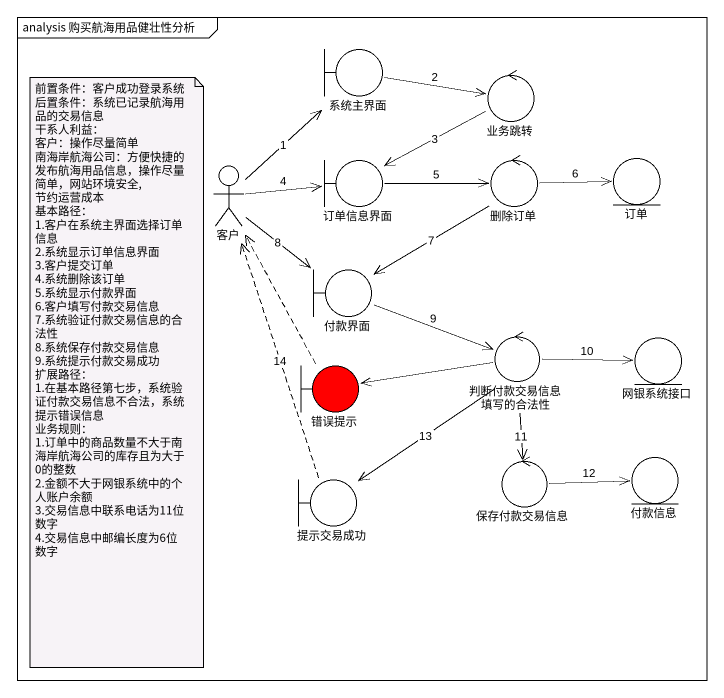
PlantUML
@startuml
mainframe analysis 购买航海用品健壮性分析
boundary 系统主界面
control 业务跳转
boundary 订单信息界面
control 删除订单
entity 订单
actor 客户
boundary 付款界面
control 判断付款交易信息填写的合法性
entity 网银系统接口
boundary 错误提示 #FF0000
boundary 提示交易成功
control 保存付款交易信息
entity 付款信息
系统主界面 -right-> 业务跳转 : 2
业务跳转 -left-> 订单信息界面 : 3
订单信息界面 -right-> 删除订单 : 5
删除订单 -right-> 订单 : 6
删除订单 --> 付款界面 : 7
客户 -up-> 系统主界面 : 1
客户 -right-> 订单信息界面 : 4
客户 --> 付款界面 : 8
付款界面 -right-> 判断付款交易信息填写的合法性 : 9
判断付款交易信息填写的合法性 -right-> 网银系统接口 : 10
判断付款交易信息填写的合法性 -left-> 错误提示
判断付款交易信息填写的合法性 --> 提示交易成功 : 13
判断付款交易信息填写的合法性 --> 保存付款交易信息 : 11
错误提示 .up.> 客户
提示交易成功 .up.> 客户 : 14
保存付款交易信息 -right-> 付款信息 : 12
note as N1
  前置条件：客户成功登录系统
  后置条件：系统已记录航海用品的交易信息
  干系人利益：
  客户：操作尽量简单
  南海岸航海公司：方便快捷的发布航海用品信息，操作尽量简单，网站环境安全,节约运营成本
  基本路径：
  1.客户在系统主界面选择订单信息
  2.系统显示订单信息界面
  3.客户提交订单
  4.系统删除该订单
  5.系统显示付款界面
  6.客户填写付款交易信息
  7.系统验证付款交易信息的合法性
  8.系统保存付款交易信息
  9.系统提示付款交易成功
  扩展路径：
  1.在基本路径第七步，系统验证付款交易信息不合法，系统提示错误信息
  业务规则：
  1.订单中的商品数量不大于南海岸航海公司的库存且为大于0的整数
  2.金额不大于网银系统中的个人账户余额
  3.交易信息中联系电话为11位数字
  4.交易信息中邮编长度为6位数字
end note
@enduml
